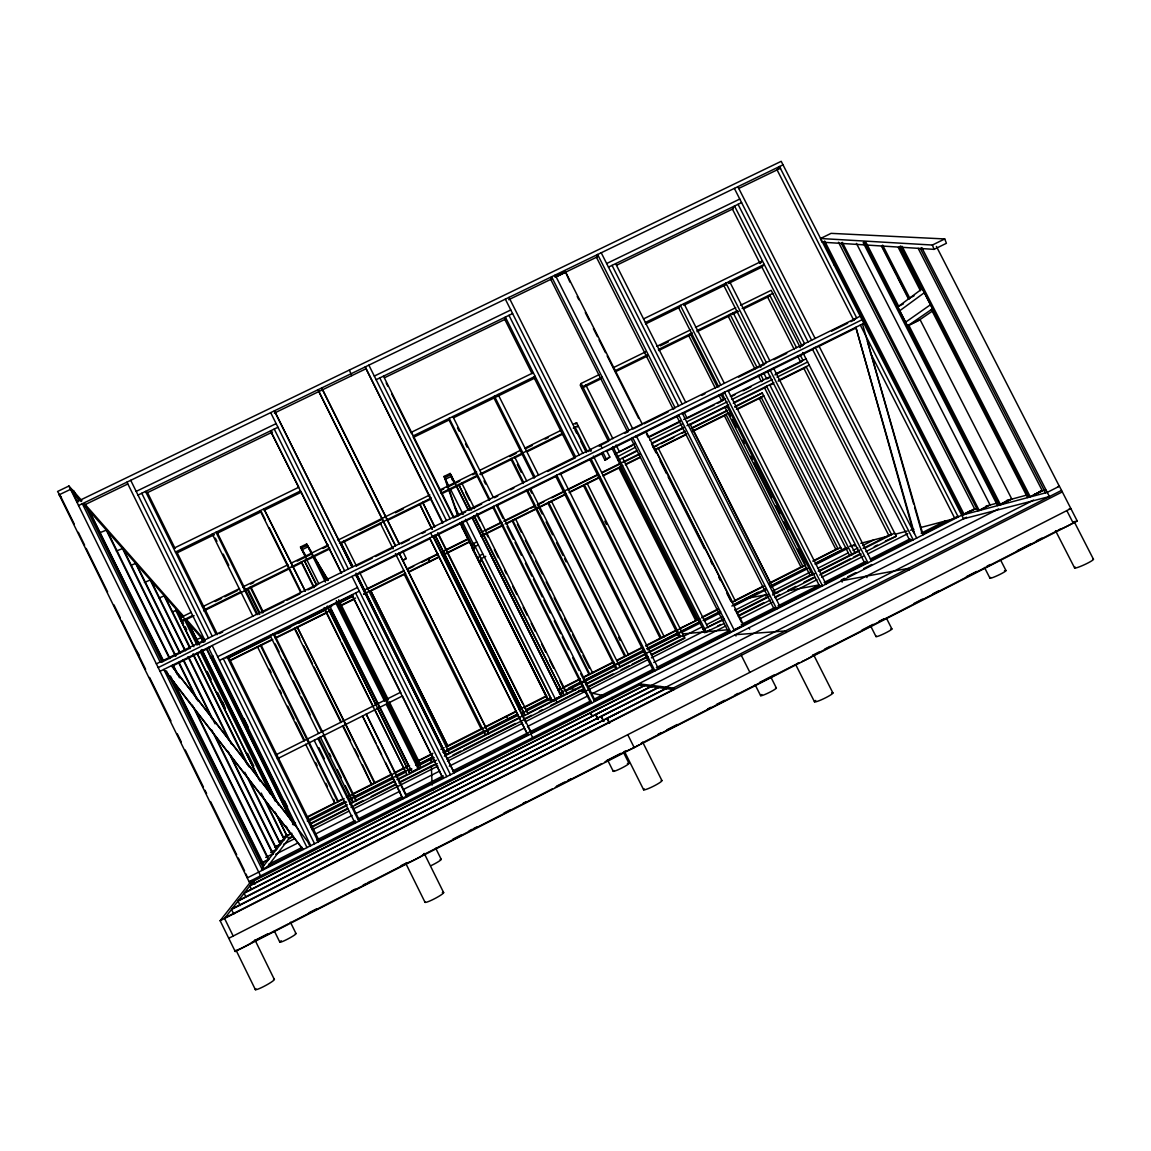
<?xml version="1.0" encoding="UTF-8"?>
<svg xmlns="http://www.w3.org/2000/svg" width="1151" height="1151" viewBox="0 0 1151 1151"><rect width="100%" height="100%" fill="white"/><g stroke="black" fill="none" stroke-linecap="round" stroke-linejoin="round"><path stroke-width="1.5" d="M419.856 768.695L420.158 763.847L389.383 702.038M418.734 760.984L418.13 768.839L386.276 704.354M444.631 477.838L450.732 474.5L468.399 509.85M450.732 474.5L454.688 482.873M408.533 765.616L331.085 610.174L378.391 704.815M406.936 774.508L324.208 608.534M454.947 506.987L458.947 515.001M461.537 484.01L461.738 483.003L474.529 508.569M569.918 282.096L565.357 271.593L554.595 276.815M476.672 541.992L473.651 543.502L471.881 547.804L547.444 699.103L553.933 701.29M473.334 550.71L475.162 546.524L478.197 545.013M514.152 458.112L514.655 456.947L526.726 481.032M477.694 559.458L479.694 555.602L482.729 554.091M598.837 374.78L581.111 383.47L580.19 385.125L608.606 441.581M490.297 554.12L561.53 696.211L472.414 517.878M333.776 799.413L334.869 803.427L305.634 744.251M575.745 424.043L576.608 422.69L590.981 451.278M515.001 519.518L515.475 518.77L592.664 672.961M402.188 696.11L277.362 758.782L278.413 758.077M574.248 428.517L575.112 427.194L587.168 451.163M251.709 880.529L220.129 920.714L235.236 951.517L235.768 950.712M577.241 427.035L578.119 425.697L573.284 428.086M229.308 937.533L228.761 938.31L1070.862 508.541L1069.15 508.943M267.09 867.293L289.937 837.295M400.347 692.398L275.521 755.056L276.585 754.365M291.002 833.223L290.196 834.274L286.239 826.26M254.126 880.342L224.56 918.455L233.193 936.051M262.011 867.883L287.879 834.806M284.642 836.619L283.793 837.683L286.93 836.101L275.017 811.915M550.696 501.822L551.358 500.987L628.518 654.818L627.439 654.833M760.12 263.565L762.408 260.86L643.553 318.899M606.217 458.861L602.923 452.343L601.714 453.753L604.966 460.242L609.829 457.076L606.534 450.545M609.829 457.076L604.966 460.242M586.247 484.197L587.111 483.262L664.242 636.748L662.962 636.863M614.922 454.127L635.381 443.322M616.504 457.264L635.366 447.279M618.087 460.4L636.963 450.444M645.553 432.085L646.056 431.553L743.747 625.266L733.014 630.705M834.058 264.931L834.993 264.039M812.592 349.472L815.253 347.357L913.203 539.833L909.865 540.639L812.592 349.472L728.784 390.923M814.922 563.99L842.072 550.25L762.293 392.98L734.827 407.109M774.968 374.924L800.578 362.248L802.966 360.407L800.535 355.616M862.516 324.122L923.059 534.827M898.643 306.224L897.478 307.087L864.933 243.393L866.012 242.372L898.643 306.224L903.477 303.835M909.707 298.008L908.484 298.9L881.537 246.199L882.688 245.163L909.707 298.008L914.023 295.865M899.78 310.727L924.454 292.613M314.957 739.733L314.165 740.309L355.084 823.166M905.621 322.165L930.612 304.655M932.67 308.655L907.563 325.978L918.815 320.41L933.073 310.626M254.99 940.338L267.435 933.979M308.986 912.743L316.913 908.686M351.861 890.816L355.213 889.104M363.184 885.033L366.378 883.392M367.73 882.702L370.91 881.076M401.08 865.653L404.677 863.825M452.832 839.208L461.091 834.993M469.047 830.921L472.227 829.295M473.622 828.576L476.816 826.95M504.009 813.052L510.425 809.772M523.158 803.254L526.395 801.6M556.58 786.176L564.537 782.105M567.99 780.335L571.184 778.709M606.376 760.725L620.763 753.358M658.027 734.324L661.221 732.683M666.99 729.734L677.234 724.497M707.649 708.944L710.858 707.318M716.497 704.426L724.483 700.34M734.87 695.046L738.064 693.406M759.631 682.385L762.825 680.745M763.674 680.313L774.004 675.033M812.62 655.293L818.994 652.041M824.72 649.106L830.13 646.344M861.984 630.057L873.12 624.36M878.832 621.454L884.27 618.677M913.851 603.556L922.483 599.139M932.943 593.787L938.396 590.995M966.365 576.694L976.609 571.471M987.069 566.119L990.248 564.494M1017.297 550.667L1030.749 543.79M1036.404 540.898L1041.885 538.092M251.738 942.54L288.498 923.749M289.548 923.217L408.332 862.487M422.719 855.135L552.149 788.967M555.329 787.342L601.671 763.66M604.822 762.048L627.166 750.625M640.949 743.575L651.207 738.338M652.085 737.892L798.233 663.177M812.059 656.099L910.096 605.987M911.031 605.512L959.646 580.665M960.524 580.219L1009.182 555.343M1010.002 554.911L1060.316 529.201M235.236 951.517L1077.264 521.058L1059.409 486.226L1047.194 492.412L961.732 515.188M261.119 863.164L268.744 859.308L196.044 711.505M262.27 862.862L268.384 859.754L192.361 705.189M268.586 864.415L302.224 847.352M316.64 840.029L355.098 820.519M358.306 818.893L401.555 796.938M406.361 794.492L443.207 775.803M452.832 770.911L590.65 700.973M593.858 699.333L653.164 669.235M656.372 667.609L728.511 631.007M741.273 624.518L774.724 607.541M777.918 605.93L819.339 584.895L787.989 590.722M824.116 582.478L865.48 561.487M870.257 559.055L910.038 538.869M921.174 533.215L945.043 521.101L945.662 522.324M261.507 869.753L303.073 848.661M317.46 841.352L355.832 821.872M359.04 820.246L443.782 777.242M453.365 772.364L528.525 734.223M531.719 732.597L591.024 702.484M591.067 694.441L594.261 700.844L655.135 669.94M658.343 668.314L731.115 631.381M733.676 630.072L822.102 585.183M825.037 583.701L867.264 562.264M871.523 560.105L912.196 539.459M922.814 534.064L958.064 516.166M970.753 510.612L247.35 877.868L246.185 874.113M964.466 514.094L973.501 509.519M841.28 579.975L844.489 578.349M847.697 576.723L855.711 572.651M863.725 568.58L871.739 564.508M981.04 509.303L987.227 506.167M249.191 881.623L966.567 517.259M641.251 684.154L249.738 883.047L59.205 494.829L60.068 495.203M250.242 885.349L601.541 707.174M999.183 504.829L1008.78 499.951M644.689 685.248L249.81 885.91L251.321 888.989M1010.377 499.476L998.982 505.26L864.257 241.652L863.192 242.674L997.586 505.634M591.859 715.864L590.362 712.857L645.207 685.32M998.608 508.929L651.509 685.377L652.2 686.773M244.559 892.672L607.066 708.728M651.567 686.111L244.098 893.262L245.667 896.442M597.858 719.26L595.527 714.598L651.595 686.456M1033.584 494.93L1042.36 490.844L918.167 248.343M238.516 900.47L612.951 710.397M658.358 687.305L238.027 901.104L240.214 905.578M603.455 721.26L601.052 716.454L660.545 686.572M1033.555 500.124L665.983 687.147L666.731 688.643M232.042 908.801L619.238 712.167M666.17 688.284L231.524 909.477L233.797 914.11M609.196 722.957L606.937 718.44L667.868 687.823M673.277 688.053L674.04 689.593L639.337 685.118L638.676 683.795L673.277 688.053L1061.553 490.384M225.121 917.735L673.234 689.564M220.129 920.714L1062.315 491.88M306.569 817.21L335.344 802.65M338.538 801.024L343.343 798.607M346.537 796.981L349.731 795.37M352.925 793.744L391.297 774.335M394.505 772.709L408.893 765.429M416.892 761.387L432.877 753.286M440.876 749.243L444.07 747.632M447.264 746.006L482.442 728.209M485.636 726.598L516.051 711.203M519.259 709.577L546.524 695.779M557.746 690.096L560.954 688.471M564.163 686.845L580.205 678.73M583.413 677.105L612.289 662.501M617.109 660.07L625.122 656.012M628.331 654.387L641.165 647.884M645.97 645.452L676.457 630.029M679.665 628.403L697.046 620.144L619.943 466.989L618.907 468.011L695.592 620.346M702.124 617.037L718.152 608.922M734.194 600.808L763.07 586.204M769.487 582.953L803.168 565.904M812.793 561.041L836.863 548.854M292.555 824.476L295.447 823.008L294.728 823.929L212.057 656.156L213.223 656.156L210.331 657.595M307.432 817.311L344.135 798.736M347.314 797.125L409.54 765.645M417.511 761.602L431.87 754.337M446.228 747.071L516.439 711.534M524.424 707.491L546.783 696.182M557.962 690.528L580.32 679.205M583.514 677.594L613.857 662.242M617.051 660.616L642.618 647.682M645.812 646.071L699.822 618.734M701.707 617.785L717.677 609.699M732.05 602.419L763.991 586.262M768.782 583.83L805.729 565.141M813.512 561.199L840.762 547.416M415.597 765.127L418.532 763.645L338.092 601.469M308.799 819.656L344.753 801.456M350.048 798.78L392.721 777.184M397.656 774.681L405.598 770.652M419.885 763.43L432.69 756.941M446.991 749.704L483.794 731.072M488.585 728.641L517.461 714.023M526.985 709.203L546.322 699.42M581.37 681.68L568.594 688.154L575.759 689.679M584.579 680.054L642.575 650.689M646.905 648.502L676.256 633.64M680.428 631.539L699.448 621.9M703.52 619.842L720.066 611.469M734.007 604.404L758.264 592.132M771.084 585.643L806.347 567.788M815.8 562.997L846.431 547.502M307.259 820.994L345.545 801.614M348.739 800.003L410.965 768.494M418.935 764.465L433.294 757.2M442.862 752.351L517.849 714.383M525.834 710.34L550.581 697.707M559.386 693.362L644.028 650.502M647.222 648.891L699.923 622.202M703.117 620.59L720.684 611.699M731.863 606.03L765.415 589.053M770.206 586.636L806.937 568.033M308.367 821.44L346.609 802.089M354.58 798.046L392.822 778.695M396.002 777.083L405.555 772.235M408.749 770.623L411.929 769.012M419.899 764.969L434.229 757.718M443.754 752.898L518.353 715.131M521.532 713.519L550.106 699.06M559.631 694.24L562.796 692.629M565.975 691.017L615.483 665.954M618.677 664.328L644.243 651.394M647.438 649.768L677.81 634.402L675.32 634.633M680.946 632.805L699.837 623.238M704.556 620.849L720.31 612.879M734.467 605.699L766.235 589.629M771.026 587.197L807.858 568.551M815.872 564.494L847.899 548.279M851.093 546.653L854.301 545.027L854.819 546.049M560.997 696.053L551.948 700.642L481.104 558.825M418.144 768.623L411.972 771.961L329.733 606.088M310.41 823.397L347.242 804.736M355.256 800.679L393.685 781.212M396.894 779.587L406.504 774.724M409.698 773.112L433.726 760.94M444.933 755.257L525 714.713M528.208 713.088L582.665 685.507M585.859 683.881L616.289 668.472M619.497 666.861L680.342 636.028M283.074 837.41L286.196 835.827M291.98 833.367L287.059 835.856L277.578 816.62M309.619 824.418L346.523 805.729M349.731 804.103L394.649 781.356M397.858 779.731L436.373 760.236M444.387 756.164L519.792 717.979M523 716.354L582.363 686.284M585.571 684.658L646.531 653.782M649.74 652.157L683.435 635.093M683.018 636.561L702.024 626.921M706.757 624.533L722.526 616.533M735.144 610.145L765.113 594.966L765.645 596.031M773.112 590.923L809.887 572.277M817.886 568.234L848.273 552.84M853.078 550.408L857.869 547.977M862.674 545.545L873.868 539.877M279.65 841.698L284.441 839.266L266.183 802.175M279.348 842.072L284.153 839.626L261.234 793.068M289.52 837.856L292.728 836.23M311.935 826.49L347.17 808.635M355.184 804.578L363.184 800.52M371.197 796.463L395.21 784.306M400.016 781.86L433.654 764.825M452.861 755.085L460.875 751.028M464.069 749.416L515.317 723.447M524.928 718.569L531.33 715.332M539.344 711.275L542.538 709.649M550.552 705.592L584.176 688.557M588.981 686.125L613.008 673.954M621.022 669.896L629.021 665.839M632.23 664.213L646.632 656.904M651.437 654.473L683.478 638.244M293.491 836.489L288.7 838.921L287.16 835.799M311.072 827.583L347.818 808.966M351.012 807.34L395.757 784.68M398.951 783.054L437.308 763.631M446.89 758.768L584.305 689.147M587.499 687.521L648.214 656.761M651.408 655.135L684.96 638.129L593.398 456.069M707.98 626.993L723.965 618.893M736.755 612.404L768.724 596.204M775.127 592.966L813.498 573.515M818.289 571.097L859.855 550.034M863.049 548.408L890.241 534.639M275.031 846.935L280.671 844.086L248.156 778.033M274.715 847.337L280.369 844.474L244.818 772.263M723.993 619.555L703.175 629.424M736.755 613.08L768.652 596.923M772.508 594.966L814.894 573.486M819.685 571.054L859.552 550.854M864.343 548.437L894.644 533.071M283.563 844.287L294.699 838.647M312.194 829.785L348.782 811.239M353.544 808.822L437.869 766.077M447.451 761.228L522.511 723.188M525.705 721.562L648.229 659.465M651.394 657.854L705.304 630.518M270.6 852.474L276.715 849.121L230.891 755.991M611.771 447.854L704.772 632.59L709.563 630.158M717.562 626.101L720.756 624.475M739.949 614.749L763.919 602.592M776.709 596.117L779.918 594.491M787.903 590.434L795.902 586.391M803.887 582.334L813.484 577.471M821.483 573.428L850.258 558.839M853.452 557.213L859.855 553.976M874.242 546.682L877.436 545.056M885.436 540.999L896.241 536.222L802.794 352.494M704.772 632.59L724.008 623.54M738.367 616.26L770.249 600.088M775.04 597.671L814.908 577.457M819.685 575.025L861.149 554.005M865.94 551.588L896.241 536.222M265.737 857.437L273.147 853.668L215.438 736.381M275.693 854.229L297.98 842.92M315.489 834.043L352.12 815.469M355.299 813.843L399.872 791.241M403.066 789.629L439.696 771.041M449.278 766.192L524.28 728.151M527.46 726.526L588.103 695.779M592.894 693.348L650.531 664.113M653.739 662.487L725.777 625.957M740.194 618.648L772.206 602.405M777.011 599.959L816.951 579.701M821.742 577.284L863.164 556.278M867.94 553.847L907.779 533.647M1033.454 494.959L1040.95 491.189M1030.332 496.901L902.082 246.328L901.032 247.292L1028.951 497.232L1042.36 490.844M485.751 556.365L481.204 558.623L479.161 562.364L482.168 560.738M648.272 436.948L680.471 421.021M683.68 419.424L725.547 398.706M730.381 396.318L770.623 376.406M775.457 374.017L806.045 358.882M619.727 451.753L632.532 445.408M650.142 436.704L678.946 422.446M686.946 418.475L714.152 405.023M717.361 403.44L720.555 401.843M731.763 396.304L734.957 394.721M742.97 390.764L750.97 386.808M766.969 378.88L770.177 377.298M406.274 558.58L402.605 560.393L406.274 558.58L402.836 551.271L402.994 552.005M649.855 440.114L682.054 424.172M686.888 421.77L727.13 401.857M731.964 399.455L772.22 379.542M777.04 377.14L807.642 362.004M217.654 656.703L357.501 587.456M651.452 443.264L683.651 427.309M686.96 425.669L728.727 404.994M733.561 402.591L773.803 382.664M778.637 380.276L809.225 365.126M622.892 458.026L637.294 450.89M651.696 443.754L683.708 427.913M690.111 424.733L726.914 406.504M733.316 403.339L765.329 387.484M770.134 385.096L773.328 383.513M778.134 381.139L805.34 367.658M219.496 660.415L359.328 591.139M225.74 658.027L353.415 594.765M228.675 657.379L270.499 636.647M273.722 635.05L331.646 606.361M339.689 602.376L352.566 595.988M363.817 590.405L404.044 570.479M407.267 568.882L437.812 553.746M441.034 552.163L468.342 538.625M479.579 533.057L500.469 522.712M503.678 521.115L534.193 505.994M537.416 504.397L598.448 474.154M601.656 472.572L638.604 454.257M653.063 447.092L685.19 431.179M691.622 427.999L726.957 410.49M734.985 406.504L762.293 392.98M228.143 658.171L269.751 637.553M277.751 633.597L290.556 627.252M298.555 623.281L325.762 609.8M340.164 602.664L351.357 597.124M368.967 588.391L404.174 570.954M407.368 569.371L413.77 566.191M421.77 562.235L437.812 554.293M441.02 552.696L444.228 551.099M447.437 549.516L468.313 539.172M485.967 530.424L502.023 522.468M505.231 520.871L527.719 509.735M530.928 508.138L534.136 506.555M537.344 504.958L543.776 501.778M551.804 497.793L563.04 492.225M567.86 489.837L598.362 474.73M603.182 472.342L619.238 464.385M624.043 461.997L640.1 454.041M654.559 446.876L657.768 445.293M660.976 443.696L673.824 437.337M681.852 433.351L685.061 431.769M691.478 428.589L726.799 411.08M230.085 660.242L271.909 639.51M275.132 637.913L331.445 610.001M341.099 605.21L355.573 598.031M363.615 594.045L405.454 573.313M408.677 571.716L439.222 556.566M442.444 554.983L469.752 541.445M480.989 535.877L501.865 525.518M505.088 523.921L566.119 493.678M569.328 492.081L599.858 476.946M603.066 475.363L622.72 465.608M625.554 464.213L640.014 457.048M654.473 449.883L686.6 433.956M693.017 430.776L728.727 413.065L730.353 416.274M736.395 409.267L763.804 395.685M229.553 661.019L272.758 639.596M275.952 638.014L327.157 612.634M341.559 605.498L354.364 599.153M363.961 594.391L367.169 592.808M370.363 591.211L405.569 573.759M408.778 572.176L439.207 557.098M442.416 555.501L469.709 541.977M480.945 536.395L503.433 525.259M506.641 523.662L566.047 494.225M569.256 492.628L583.701 485.463M586.909 483.88L599.757 477.507M602.966 475.91L619.022 467.953M625.439 464.774L639.898 457.609M657.552 448.861L686.456 434.531M692.873 431.352L724.986 415.425M737.834 409.065L762.02 397.066M196.404 639.726L201.296 637.553L203.669 642.359M156.363 663.854L860.229 316.18M633.194 428.92L642.402 424.359L565.357 271.593M163.111 661.437L190.462 647.927M198.504 643.941L204.95 640.776M219.424 633.611L222.647 632.028M261.248 612.951L283.779 601.829M286.987 600.232L299.864 593.873M307.907 589.902L315.95 585.931M356.163 566.062L372.262 558.12M375.471 556.523L393.167 547.79M401.21 543.804L409.252 539.833M422.129 533.474L425.352 531.891M454.3 517.59L465.565 512.022M468.788 510.425L481.65 504.08M494.527 497.721L497.736 496.124M510.612 489.765L513.835 488.182M547.617 471.493L574.968 457.983M587.83 451.624L591.053 450.027M607.124 442.085L599.095 446.056L600.304 444.574L602.117 448.214M624.763 433.38L627.971 431.798M643.999 423.87L668.055 411.986M701.736 395.354L704.93 393.771M738.611 377.14L764.264 364.464M773.889 359.702L786.723 353.371M799.542 347.026L802.751 345.444M831.612 331.186L847.654 323.273M850.862 321.676L854.071 320.093M158.191 667.594L862.041 319.748M160.032 671.321L863.84 323.33M635.309 436.876L646.056 431.553M171.571 666.443L210.216 647.337M355.127 575.687L429.194 539.056M434.013 536.683L493.621 507.203M496.844 505.62L556.437 476.14M559.659 474.557L603.153 453.048M606.361 451.451L632.144 438.704M635.366 437.121L678.845 415.612M682.068 414.015L724.727 392.923M817.383 347.113L856.027 327.992M159.198 597.973L164.535 595.729L190.102 647.394M305.475 555.804L300.483 546.998L306.641 543.977L312.036 553.027M457.868 516.137L444.07 476.428L450.142 473.449L453.249 481.161M318.769 583.686L300.986 548.106L307.389 545.301M172.621 611.915L175.772 610.375L177.743 610.749L180.923 617.181M301.835 549.818L308.008 546.797L327.69 579.859M458.084 515.461L445.509 479.176L451.58 476.197M820.534 238.502L932.382 245.034L944.741 238.948L946.41 243.293L934.065 249.364L822.03 242.17L820.534 238.502L831.08 233.351L944.741 238.948M181.398 621.022L179.873 617.929L191.167 612.375M202.447 606.822L239.537 588.564M242.775 586.981L287.923 564.753M291.145 563.17L328.251 544.912M337.919 540.15L429.841 494.916M439.524 490.153L476.615 471.896M479.838 470.313L520.151 450.473M525 448.084L560.479 430.618M573.371 424.273L576.608 422.69M215.136 601.527L221.567 598.362M224.79 596.779L237.667 590.434M250.544 584.104L253.767 582.507M297.231 561.112L310.108 554.782M322.999 548.437L326.208 546.854M360.018 530.223L382.564 519.13M395.44 512.785L403.483 508.828M440.516 490.599L443.725 489.017M446.948 487.434L459.825 481.089M472.716 474.759L475.924 473.162M509.735 456.53L516.18 453.365M525.834 448.602L532.28 445.437M545.157 439.092L548.365 437.509M193.915 646.733L181.282 621.08L192.692 615.468M203.972 609.915L241.063 591.657M244.285 590.06L329.761 547.977M339.444 543.214L431.366 497.951M441.034 493.189L476.514 475.723M479.751 474.14L561.99 433.639M184.448 620.447L194.116 615.699M203.77 610.936L289.088 568.925M292.311 567.342L301.965 562.594L313.849 586.693M305.188 560.997L329.33 549.113M340.61 543.56L380.852 523.748M387.283 520.583L430.747 499.174M442.027 493.621L477.435 476.183M480.658 474.6L511.245 459.537M514.468 457.954L522.511 453.998M527.345 451.609L562.753 434.172M645.38 322.481L764.221 264.428L761.919 267.104L728.425 283.477M214.259 534.697L177.211 552.811L175.441 552.063L300.382 491.017L301.274 492.196L264.212 510.296M256.601 614.346L216.014 532.237L217.496 533.129L260.989 511.878M448.876 420.072L413.382 437.409L413.295 435.869L535.129 376.348L534.381 378.291L453.724 417.712M645.466 324.006L678.961 307.648M683.752 305.303L726.267 284.527M144.379 582.478L150.608 579.859L185.498 650.747M613.325 367.673L645.538 351.889M656.818 346.365L690.643 329.79M695.477 327.416L735.734 307.677M740.568 305.303L771.17 290.311L800.362 347.703M660.242 345.875L668.242 341.948M602.031 377.14L582.694 386.621L581.759 388.247L600.98 378.823M614.907 370.823L647.121 355.026M658.401 349.501L692.226 332.912M697.06 330.538L737.331 310.799M742.15 308.425L772.753 293.419M615.382 371.759L647.409 356.062M658.617 350.566L690.643 334.855M697.046 331.718L729.072 316.007M732.266 314.439L738.669 311.302M743.474 308.943L769.098 296.382M116.337 551.041L122.956 548.38L175.916 656.041M131.085 565.227L136.063 563.299L180.319 653.221M173.614 548.365L298.569 487.348M533.316 372.723L411.468 432.229L411.583 433.798M555.861 276.931L565.055 272.456M138.005 495.088L277.966 427.266M376.118 379.715L512.598 313.576M608.462 267.118L741.589 202.605M146.508 493.103L272.542 432.013M384.535 377.729L505.548 319.086M616.893 265.118L733 208.835M99.921 532.668L106.77 529.978L169.974 658.501M81.937 500.771L68.931 485.995L57.55 491.491L61.391 497.52M58.989 494.872L70.585 489.333L73.923 490.916L78.685 500.599M76.714 501.836L781.212 161.313L963.56 518.784L1049.41 496.556L921.793 247.623L920.483 248.702L1045.54 492.858M78.541 505.548L783.025 164.852M84.224 505.059L127.732 484.01M274.37 413.08L366.291 368.622M508.699 299.72L552.408 278.585M555.645 277.017L597.714 256.673M738.525 188.548L780.594 168.204M136.192 491.391L276.139 423.611M374.305 376.075L510.785 309.964M606.649 263.536L739.776 199.051M972.25 509.85L977.372 508.469M985.918 506.152L997.888 502.901M1006.434 500.584L1026.937 495.031M1039.367 491.606L1045.741 489.923M1057.64 486.7L1059.323 486.24L936.41 246.429M849.596 546.279L854.301 545.027M860.819 543.315L888.716 535.963M895.32 534.222L907.117 531.1M910.499 530.223L913.865 529.331M920.555 527.561L953.589 518.856M1073.754 521.791L1077.264 521.058M745.445 598.621L768.379 594.362M773.271 593.456L778.177 592.549M743.014 625.338L743.747 625.266M682.773 633.928L728.266 629.698M209.928 647.481L208.389 647.409L307.029 847.568M657.005 668.99L658.617 669.076L560.364 473.378M258.371 646.733L257.45 646.675L304.065 741.043M181.282 621.08L182.836 621.238M179.873 617.929L181.326 618.173M578.91 690.355L584.78 691.622L585.355 692.744M589.643 692.657L605.21 695.981M295.059 628.547L294.339 628.388L340.926 722.54M594.261 700.844L595.441 701.146L497.117 504.656L496.628 505.721L503.03 518.511M213.784 534.942L212.273 534.078L252.846 616.202M506.426 716.066L507.836 718.9M301.907 562.623L301.174 562.062L313.878 587.701M326.337 577.529L327.733 580.593M81.088 501.505L70.384 489.376L68.931 485.995M84.656 505.548L204.835 641.74M84.296 503.462L183.613 616.274M185.973 618.965L204.892 640.445M295.749 825.756L171.542 665.623L307.662 841.568L309.907 846.1M165.226 670.846L303.13 849.539L163.816 669.45L262.486 870.17L263.665 868.66L166.463 670.975M481.132 728.871L404.26 574.407M485.463 734.726L395.455 553.645M344.379 541.704L343.89 541.028L356.306 565.716M300.483 546.998L305.95 556.019M136.336 650.459L139.113 655.063M313.82 556.048L328.193 580.176M444.07 476.428L445.509 479.176M1074.228 521.748L1093.392 559.141M1066.819 510.612L1073.221 523.115M1055.553 530.712L1074.66 568.033M1029.152 497.189L900.586 245.969L899.363 247.019L921.131 289.548L922.411 288.599L897.823 306.914L999.154 505.174M931.375 309.561L1027.598 497.592M898.298 247.508L920.397 290.714M882.17 246.429L896.039 273.535M897.679 276.729L909.089 299.059M856.459 243.422L990.105 505.016L979.256 510.526L842.331 242.372L841.352 243.35L977.947 510.871M838.503 242.271L974.768 509.174L964.207 514.54L824.663 241.048L823.742 241.998L962.97 514.871M1000.478 559.803L1005.96 570.551M984.479 567.472L989.961 578.205M860.329 325.071L958.222 516.972L954.582 517.936L870.444 352.969M737.892 186.692L815.138 338.466M818.778 345.617L916.728 538.049M734.352 188.39L811.613 340.207M738.05 204.317L808.074 341.948M759.919 263.162L732.424 209.108L734.525 206.029L804.549 343.689L801.959 345.847L761.53 266.341M796.463 347.631L769.674 294.929L767.631 297.102L794.262 349.487M909.103 569.889L908.34 568.378L841.496 580.78L842.158 582.089M797.485 355.832L800.722 362.177M729.504 281.376L769.846 360.839M773.486 368.003L871.494 561.012M733.201 312.813L760.825 367.241M764.063 373.643L766.508 378.449M769.688 384.707L855.135 553.099M866.315 576.176L867.005 577.557M886.399 618.116L891.896 628.95M756.912 367.169L730.108 314.338L728.295 316.396L754.941 368.91M760.969 375.168L763.415 379.974L761.401 381.643L758.164 375.269M870.516 625.727L875.997 636.546M683.967 303.634L724.339 383.312M727.979 390.506L826.03 584.075M720.771 385.081L680.399 305.375L678.658 307.792L718.756 386.952M717.332 387.096L690.355 333.833L688.787 335.761L715.447 388.419M721.303 394.937L723.691 399.642L721.907 401.181L718.67 394.807M731.978 419.468L736.021 427.467M742.51 440.272L744.136 443.48M750.625 456.285L752.236 459.494M753.862 462.688L771.688 497.908M775.745 505.908L779.803 513.921M783.845 521.921L787.903 529.92M797.629 549.128L804.923 563.544M813.685 654.933L832.907 692.974M615.627 263.651L685.751 402.375M612.044 265.377L682.183 404.145M693.535 430.517L770.566 582.938M684.528 413.123L686.917 417.827M690.096 424.129L775.63 593.384M601.225 252.788L678.601 405.915M682.241 413.123L780.349 607.268M786.191 632.489L785.414 630.949L735.345 634.705L736.007 636.014M796.06 665.336L814.448 701.722M748.999 627.77L749.675 629.079M658.185 448.027L735.259 600.808M770.897 677.162L776.393 688.068M655.423 449.408L732.496 602.203M577.198 296.526L578.824 299.735M585.298 312.568L589.341 320.597M593.384 328.625L597.427 336.639M599.052 339.847L605.527 352.681M607.138 355.889L638.704 418.475M646.358 433.682L647.97 436.876M651.998 444.861L656.012 452.847M660.041 460.832L666.487 473.608M668.098 476.802L704.354 548.667M710.8 561.443L712.411 564.637M718.843 577.414L720.454 580.608M726.9 593.398L730.928 601.383M734.957 609.368L741.402 622.144M555.214 275.031L632.633 428.618M636.273 435.855L734.439 630.575M629.021 430.388L551.602 276.787L550.739 279.405L627.626 431.956M741.302 655.336L749.877 672.357M755.099 684.73L760.595 695.621M585.845 385.081L612.864 438.704M616.03 445.02L619.209 451.336M622.389 457.652L708.009 627.655M581.111 383.47L609.713 440.257M612.893 446.574L706.469 632.431M591.182 459.163L680.428 636.618L678.961 636.733L589.557 458.947M508.972 297.404L586.435 451.437M575.054 430.114L576.665 433.323M580.694 441.337L586.334 452.544M505.347 299.159L582.809 453.221M508.972 315.331L579.183 455.005M532.064 373.658L504.814 319.446L505.347 317.086L575.572 456.803L574.536 458.184L533.661 376.852M604.822 521.158L606.433 524.367M498.095 394.448L538.539 475.09M618.648 637.309L620.245 640.488M530.74 489.046L620.044 667.192M517.346 464.5L521.345 472.471M530.136 490.024L531.748 493.218M538.136 505.98L542.135 513.965M546.135 521.935L552.538 534.697M556.537 542.682L562.94 555.444M564.537 558.638L566.134 561.832M523.691 482.528L511.62 458.443L511.13 459.594L523.13 483.535M527.719 490.542L617.022 668.731L615.914 668.673L526.324 489.923M642.646 742.064L661.883 780.479M611.886 697.42L612.548 698.743M627.755 734.683L634.201 747.56M517.403 524.309L521.403 532.294M525.403 540.294L531.791 553.07M535.79 561.055L542.193 573.831M546.193 581.816L550.192 589.816M554.192 597.801L560.58 610.577M564.58 618.562L570.982 631.352M572.579 634.546L581.384 652.113M582.981 655.307L589.384 668.084M624.418 751.373L643.668 789.831M607.411 718.598L609.67 723.13M623.439 752.279L628.95 763.286M452.861 416.533L493.333 497.419M507.03 526.511L513.432 539.301M515.029 542.509L521.432 555.3M525.446 563.299L531.848 576.09M533.445 579.284L542.25 596.88M543.847 600.074L550.25 612.879M554.25 620.878L560.652 633.669M562.249 636.863L568.652 649.668M572.651 657.653L579.054 670.457M580.665 673.652L589.47 691.247M457.508 427.855L459.12 431.064M465.551 443.912L467.148 447.135M484.024 480.859L485.636 484.082M601.498 716.598L603.901 721.432M595.945 714.742L598.29 719.404M590.751 712.987L592.261 716.008M607.742 760.307L613.253 771.314M476.917 513.375L567.198 693.967M465.536 492.024L469.536 500.023M476.744 514.439L479.938 520.842M486.341 533.647L487.952 536.855M494.355 549.66L498.354 557.659M504.757 570.479L506.354 573.673M512.756 586.478L516.756 594.491M523.158 607.296L527.158 615.296M531.158 623.31L535.172 631.309M541.574 644.128L545.574 652.128M549.574 660.127L553.573 668.141M559.976 680.946L563.976 688.945M471.478 510.08L458.688 484.499L470.514 509.533M474.672 516.482L564.148 695.506L473.708 515.936M456.3 486.082L468.313 510.138M472.327 518.151L561.271 696.139L552.192 700.729L473.651 543.502M444.66 477.492L448.631 485.851M450.286 488.743L463.134 514.454M465.536 519.274L556.983 702.326M462.141 521.403L473.334 543.819M461.234 523.072L473.219 547.43M545.847 694.83L462.731 528.41L547.847 699.204M383.47 376.147L453.782 516.957M386.175 382.923L387.786 386.146M391.8 394.174L411.065 432.747M413.468 437.581L453.595 517.936M379.801 377.931L450.113 518.77M368.867 365.169L446.444 520.583M442.761 522.396L365.184 366.939L442.66 523.345M434.603 526.295L422.618 502.268L434.661 527.244M437.812 532.712L528.122 713.749L524.324 707.002M437.855 533.661L522.727 703.793M432.344 529.417L419.554 503.778L431.611 528.741M435.538 535.819L525.057 715.303L434.819 535.172M433.308 536.193L531.719 733.504L527.777 726.54M433.265 537.042L526.165 723.332M349.372 370.046L351.717 375.672M430.618 532.956L432.445 536.625M530.841 733.935L532.697 737.633M399.311 543.862L321.69 387.959L398.706 543.056M395.613 545.689L317.993 389.757L395.325 545.703M393.052 548.826L380.262 523.115L380.535 523.906M359.486 572.119L449.35 753.027M352.436 565.63L340.797 542.553L352.796 566.709M357.213 575.241L446.401 755.142L356.004 573.155M351.789 566.234L274.398 410.835L352.062 567.198M270.686 412.634L348.35 569.026M352.005 576.392L450.501 774.738M274.24 429.064L344.638 570.867M355.616 592.981L446.789 776.608M298.627 486.873L270.528 430.877L341.53 573.299L301.015 491.664M400.879 692.859L351.904 594.822L443.077 778.493L402.462 696.053M431.05 759.329L431.567 760.365M338.653 599.757L388.376 699.794M432.301 788.622L432.963 789.974M326.165 580.176L317.216 562.379L325.978 580.032M336.495 601.009L385.758 700.34M387.355 703.534L418.345 766.019M336.322 600.894L418.331 766.235M307.159 545.085L325.517 582.104M335.891 603.038L384.592 701.232M379.988 708.023L407.742 764.005M316.928 585.168L304.281 560.523L316.194 584.564M327.272 606.03L409.914 773.63L377.341 707.937M327.316 606.994L375.758 704.729M324.194 607.57L340.106 639.668M341.689 642.877L373.514 707.088M375.111 710.296L404.548 769.688M435.725 848.244L441.236 859.38M261.335 511.706L265.277 519.676M269.233 527.647L300.814 591.413M376.003 743.215L362.464 715.879L402.908 798.88L393.527 778.594M377.6 746.423L381.571 754.466M385.556 762.509L391.93 775.371M260.169 510.67L300.713 592.549M424.345 853.654L443.639 892.6M295.85 630.144L299.821 638.172M303.792 646.186L312.511 663.825M314.108 667.033L341.084 721.548M343.458 726.353L350.595 740.798M354.566 748.812L358.536 756.826M362.507 764.84L371.715 784.781L342.509 725.734M405.684 863.192L424.978 902.183M263.133 611.742L251.191 587.585L250.155 587.168L262.874 612.893M274.283 634.287L356.263 800.161L355.846 801.01L323.273 735.086M273.204 633.798L321.676 731.878M259.234 611.67L248.098 589.111L247.033 588.708L259.752 614.447M275.161 643.884L279.132 651.941M283.117 659.983L289.491 672.875M293.462 680.932L299.836 693.808M301.433 697.031L310.18 714.757M329.287 753.416L330.884 756.639M337.257 769.515L341.228 777.572M345.214 785.629L353.17 801.729M270.082 635.352L318.568 733.446M320.151 736.654L352.738 802.592M217.496 533.129L257.795 614.663M215.352 538.136L216.935 541.344M223.251 554.135L228.79 565.328M318.856 747.632L324.337 758.71M269.492 669.235L271.075 672.443M279.808 690.125L281.391 693.334M287.75 706.196L294.095 719.058M295.678 722.267L304.411 739.949M315.518 762.451L317.115 765.674M325.848 783.342L327.431 786.565M175.053 548.423L147.515 492.614L145.544 491.434L216.028 634.388L217.51 634.561L176.621 551.617M141.774 493.261L212.259 636.244M223.251 658.559L314.554 843.741M130.725 480.312L208.489 638.114M212.158 645.538L310.784 845.654M244.055 718.728L248.012 726.756M284.383 800.549L287.549 806.966M126.955 482.14L204.734 639.97M206.82 648.761L293.634 824.936M200.878 637.51L203.252 642.33M206.417 648.747L291.016 820.447M199.54 644.718L188.822 623.813L199.109 644.704M201.914 649.538L278.528 805.053M202.274 651.121L276.657 802.118M197.713 643.841L185.858 619.756L184.433 619.54L197.051 645.179M200.878 650.257L275.19 801.125M200.216 651.581L270.456 794.204M222.258 701.563L223.841 704.772M177.254 610.649L183.57 623.468M185.153 626.676L186.721 629.885M207.252 671.551L211.194 679.565M217.51 692.398L225.409 708.426M247.508 753.301L253.824 766.12M279.866 819.008L281.448 822.217M197.066 653.135L260.212 781.356M175.772 610.375L193.239 645.84M197.209 653.897L259.148 779.659M193.123 653.797L248.846 766.724M164.003 595.599L190.088 648.588M193.253 655.005L247.005 764.178M188.678 657.192L231.495 744.193M150.033 579.701L184.793 650.315M187.958 656.732L229.02 740.165M183.469 659.652L215.079 723.878M135.444 563.098L179.786 653.221M182.951 659.652L212.259 719.188M228.099 751.373L276.398 849.539M179.081 662.458L198.044 701.031M122.294 548.135L175.369 656.027M178.534 662.472L196.763 699.506M211.813 730.108L272.816 854.1M173.139 664.918L179.455 677.766M106.05 529.69L169.398 658.501M172.564 664.933L177.312 674.601M163.442 660.602L88.972 510.382L163.284 661.537M173.743 681.55L264.068 865.264M170.406 676.011L263.694 865.739M290.44 922.253L295.965 933.475M71.42 489.736L77.764 502.613M70.585 489.333L260.558 875.853M253.522 881.119L255.004 884.126M274.355 930.986L279.88 942.266M60.859 496.815L74.326 524.237M78.297 532.294L84.627 545.186M86.21 548.423L107.59 591.945M113.935 604.851L120.265 617.742M121.848 620.979L145.601 669.35M149.572 677.407L170.952 720.943M177.283 733.834L181.254 741.906M185.21 749.963L203.425 787.039M205.007 790.277L206.59 793.499M210.547 801.556L236.689 854.761M238.271 857.984L244.602 870.89M274.24 979.256L254.946 939.935A10.805 1.022 -28 0 1 255.004 940.209M255.407 989.687L236.041 950.208A10.805 1.022 -28 0 0 236.718 950.136M306.641 543.977L308.008 546.797M932.382 245.034L934.065 249.364M460.947 523.705L462.659 528.654L460.155 522.741M450.142 473.449L452.386 480.096M867.437 341.401L913.635 503.865M914.628 507.318L921.994 533.244M914.498 533.676L855.855 327.287L913.448 532.107M430.992 757.804L431.193 762.509M431.323 765.832L432.143 785.054M1074.257 521.993A10.402 0.935 -25.2 0 1 1068.56 525.475A10.402 0.935 -25.2 0 1 1059.165 529.719M1092.702 559.127A10.417 1.165 -24.8 0 1 1084.199 564.796A10.417 1.165 -24.8 0 1 1075.25 567.112M642.057 742.942A10.273 1.007 -26.6 0 1 640.862 743.791M639.165 744.841A10.273 1.007 -26.6 0 1 627.928 750.394M626.23 751.028A10.273 1.007 -26.6 0 1 625.036 751.358M661.221 780.45A10.273 1.266 -26.6 0 1 652.905 786.507A10.273 1.266 -26.6 0 1 644.243 788.823M295.318 933.547A9.222 0.95 -27.9 0 1 292.613 936.295A9.222 0.95 -27.9 0 1 282.153 941.647A9.222 0.95 -27.9 0 1 281.261 940.741M627.396 763.559A8.834 0.935 -26.7 0 1 626.907 765.142A8.834 0.935 -26.7 0 1 616.807 770.321A8.834 0.935 -26.7 0 1 613.843 770.494M775.501 687.996A8.791 0.921 -26.1 0 1 773.314 690.327A8.791 0.921 -26.1 0 1 763.142 695.19A8.791 0.921 -26.1 0 1 761.847 694.513M1004.478 570.767A8.891 0.878 -25.3 0 1 1003.715 572.378A8.891 0.878 -25.3 0 1 993.414 577.313A8.891 0.878 -25.3 0 1 990.651 577.385M440.142 859.409A9.007 0.95 -27.4 0 1 439.61 860.862A9.007 0.95 -27.4 0 1 431.193 865.566M890.701 629.021A8.82 0.892 -25.7 0 1 885.205 633.136A8.82 0.892 -25.7 0 1 876.213 636.186M424.028 853.51A10.488 1.022 -27.4 0 1 424.028 854.114M423.079 854.876A10.488 1.022 -27.4 0 1 413.727 860.229A10.488 1.022 -27.4 0 1 405.972 863.336M442.344 892.557A10.503 1.28 -27.6 0 1 435.567 898.197A10.503 1.28 -27.6 0 1 425.295 901.65M813.397 654.775A10.23 0.993 -26 0 1 812.376 656.113M810.865 657.063A10.23 0.993 -26 0 1 801.873 661.652M799.672 662.602A10.23 0.993 -26 0 1 797.801 663.321M831.698 692.859A10.244 1.237 -25.8 0 1 829.569 695.621A10.244 1.237 -25.8 0 1 817.67 701.261A10.244 1.237 -25.8 0 1 815.742 700.427M254.414 940.813A10.805 1.022 -28 0 1 246.933 945.475A10.805 1.022 -28 0 1 237.998 949.733M273.521 979.271A10.819 1.28 -28.3 0 1 265.104 985.788A10.819 1.28 -28.3 0 1 255.925 988.666M428.186 558.523L429.568 561.875L428.186 558.523M429.64 538.021L528.036 735.374L429.64 538.021M449.207 418.331L449.048 419.986L489.247 500.325L489.679 499.217L449.207 418.331M406.778 796.017L406.634 796.996L366.162 714.008L406.778 796.017M443.293 554.552L520.54 709.462L443.293 554.552M494.455 396.217L493.98 398.03L534.15 478.14L534.913 476.888L494.455 396.217M359.313 820.102L358.839 821.267L317.906 738.424L318.669 737.863L359.313 820.102M374.881 782.637L374.593 783.327L297.217 626.964L374.881 782.637M597.628 254.515L596.463 257.292L673.306 409.396L675.018 407.684L597.628 254.515M493.462 506.454L493.002 507.519L590.636 702.685L591.787 703.002L493.462 506.454M319.072 840.532L318.309 841.841L227.02 656.689L228.43 656.689L319.072 840.532M338.236 801.182L337.747 801.974L260.342 645.236L261.248 645.308L338.236 801.182M512.67 520.166L512.209 520.899L588.981 674.299L589.859 674.385L512.67 520.166M556.739 475.176L555.832 476.442L653.408 670.817L654.991 670.918L556.739 475.176M779.486 166.564L777.083 169.902L853.769 320.251L856.704 317.935L779.486 166.564M548.567 502.368L547.905 503.203L624.662 656.243L625.727 656.228L548.567 502.368M725.964 283.117L723.907 285.678L763.976 364.608L766.307 362.579L725.964 283.117M584.32 484.643L583.485 485.578L660.199 638.258L661.451 638.158L584.32 484.643M632.676 437.625L631.252 439.15L728.727 632.59L730.842 632.403L632.676 437.625M678.658 414.892L676.917 416.561L774.35 609.426L776.767 609.095L678.658 414.892M724.411 392.275L722.368 394.088L819.742 586.391L822.476 585.888L724.411 392.275M726.856 405.915L725.058 407.425L810.045 575.27L812.361 574.766L726.856 405.915M769.947 369.759L767.588 371.73L864.919 563.458L867.955 562.81L769.947 369.759M725.993 414.432L724.396 415.712L800.995 567.011L802.995 566.522L725.993 414.432M766.58 386.232L764.552 387.858L849.496 555.286L852.042 554.667L766.58 386.232M761.07 397.037L759.3 398.419L835.856 549.372L838.043 548.797L761.07 397.037M806.146 366.651L803.873 368.392L888.773 535.373L891.55 534.639L806.146 366.651M1011.815 499.088L1000.564 504.8L908.743 325.172L920.023 319.575L1011.815 499.088M162.032 661.954L160.147 661.983L82.34 503.721L84.771 504.8L162.032 661.954M305.303 591.182L263.896 508.857L305.303 591.182M356.22 575.14L355.717 574.565L454.199 772.853L356.22 575.14M370.838 590.981L447.854 746.251L370.838 590.981M488.887 733.633L399.138 553.099L488.887 733.633"/></g></svg>
